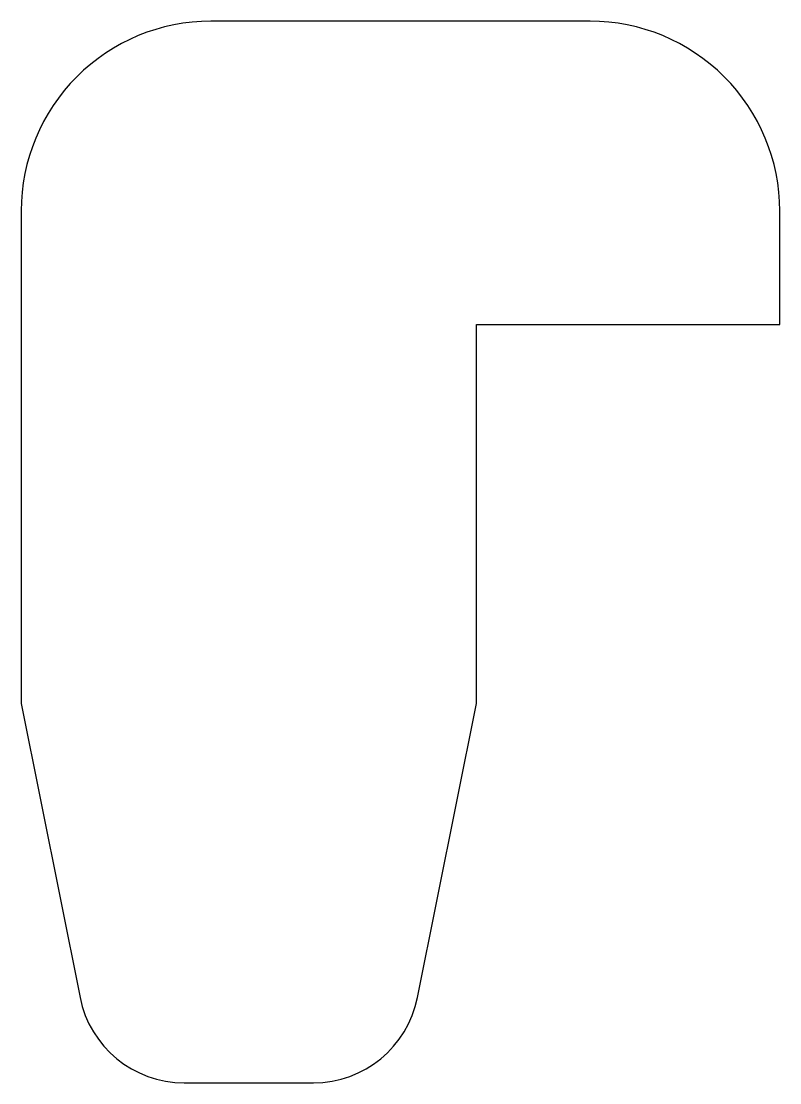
# Model space of a CAD drawing. Header units: inches. Extents: x -0.525 to -0.025, y 7.75 to 8.45.
import ezdxf

# ---------------------------------------------------------------- set-up
doc = ezdxf.new("R2010")
doc.units = ezdxf.units.IN
doc.layers.get('0').update_dxf_attribs({"linetype": 'CONTINUOUS'})

msp = doc.modelspace()

# ---------------------------------------------------------------- linework, layer by layer
msp.add_lwpolyline([(-0.33275, 7.75, 0.357511), (-0.26411, 7.80627), (-0.22537, 8), (-0.22537, 8.25), (-0.02537, 8.25), (-0.02537, 8.325, 0.414214), (-0.15037, 8.45), (-0.40037, 8.45, 0.414214), (-0.52537, 8.325), (-0.52537, 8), (-0.48662, 7.80627, 0.357511), (-0.41798, 7.75)], format="xyb", close=True)

doc.saveas('drawing.dxf')
